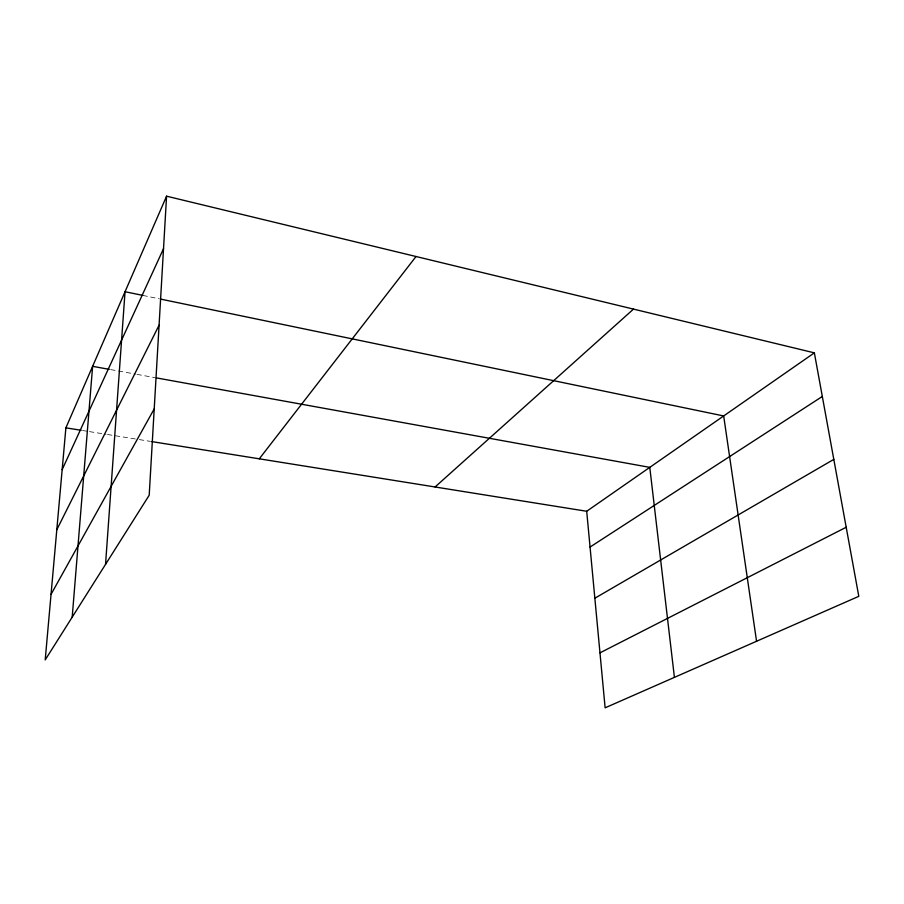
<?xml version="1.0" encoding="UTF-8"?>
<svg xmlns="http://www.w3.org/2000/svg" width="904" height="904" viewBox="0 0 904 904"><rect width="100%" height="100%" fill="white"/><g stroke="black" fill="none" stroke-linecap="round" stroke-linejoin="round"><path stroke-width="0.68" stroke-dasharray="4.52 3.39" d="M82.524 430.507L88.072 431.389M89.451 431.615L106.084 434.282M107.463 434.496L137.95 439.378M139.34 439.604L150.426 441.378M110.65 369.6L135.589 374.12M136.979 374.369L155.002 377.646M142.877 295.416L159.33 298.828"/><path stroke-width="1.36" d="M166.573 196.179L149.205 495.222L45.2 659.909L65.89 427.841L166.573 196.179L814.357 352.854L858.8 596.324L605.126 707.821L586.696 511.268L814.357 352.854M105.542 564.356L125.046 291.721L142.877 295.416M72.196 617.149L92.626 366.335L109.26 369.352M62.173 469.628L163.522 248.69M56.805 529.733L159.07 325.225M51.042 594.369L154.211 408.902M259.29 458.814L416.032 256.51M435.084 486.973L633.489 309.111M590.052 547.056L822.312 396.472M594.855 598.222L833.804 459.39M599.973 652.846L846.189 527.258M65.89 427.841L81.134 430.281M151.815 441.604L586.696 511.268M156.381 377.895L649.773 467.368L674.418 677.367M160.709 299.122L723.675 415.953L756.558 641.264"/></g></svg>
